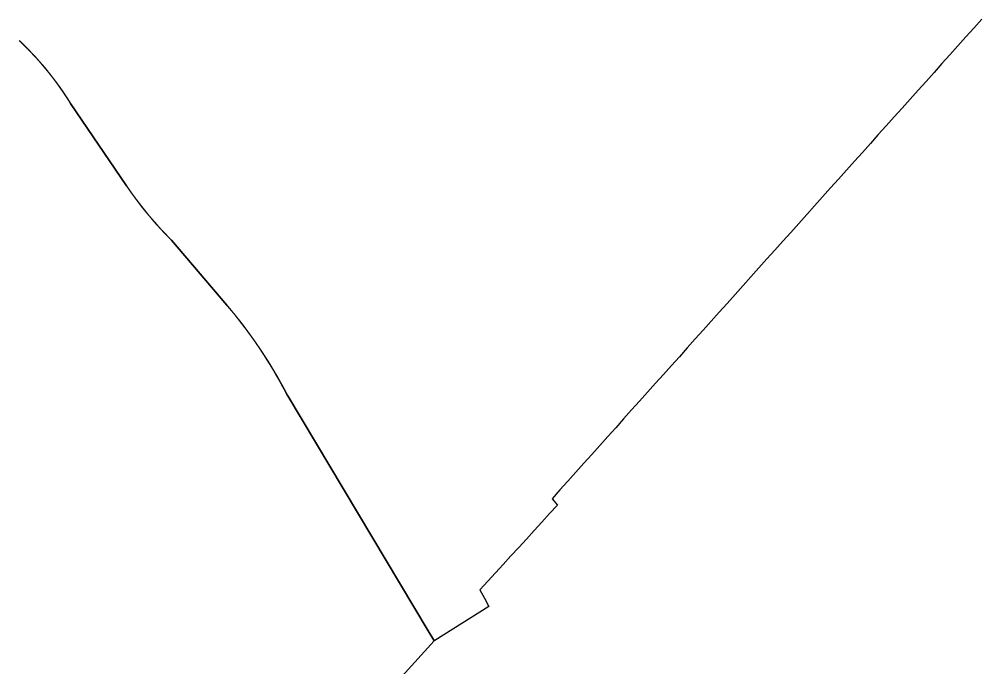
# Model space of a CAD drawing. Header units: inches. Extents: x 130170 to 284068, y 377793 to 804530.
# Drawn here: x 196004 to 196805, y 612299 to 612840 of the extents above; entities that cross this region are included whole.
import ezdxf

# ---------------------------------------------------------------- set-up
doc = ezdxf.new("R2010")
doc.units = ezdxf.units.IN
doc.header["$MEASUREMENT"] = 0
doc.layers.add('muni_il', color=7, linetype='Continuous')

msp = doc.modelspace()

# ---------------------------------------------------------------- linework, layer by layer
at = {"layer": 'muni_il'}
for points in [[(196807.47, 612840.4), (196800.82, 612832.99), (196794.18, 612825.58), (196787.54, 612818.17), (196780.9, 612810.75), (196774.25, 612803.34), (196767.61, 612795.93), (196760.97, 612788.52), (196754.33, 612781.1), (196747.68, 612773.69), (196741.04, 612766.28), (196734.4, 612758.87), (196727.76, 612751.45), (196721.11, 612744.04), (196714.47, 612736.63), (196707.83, 612729.22), (196701.19, 612721.8), (196694.54, 612714.39), (196687.9, 612706.98), (196681.26, 612699.57), (196674.62, 612692.15), (196667.97, 612684.74), (196661.33, 612677.33), (196654.69, 612669.92), (196648.05, 612662.5), (196641.4, 612655.09), (196634.76, 612647.68), (196628.12, 612640.27), (196621.48, 612632.85), (196614.83, 612625.44), (196608.19, 612618.03), (196601.55, 612610.62), (196594.91, 612603.2), (196588.26, 612595.79), (196581.62, 612588.38), (196574.98, 612580.97), (196568.34, 612573.55), (196561.69, 612566.14), (196555.05, 612558.73), (196548.41, 612551.32), (196541.77, 612543.9), (196535.12, 612536.49), (196528.48, 612529.08), (196521.84, 612521.67), (196515.2, 612514.25), (196508.55, 612506.84), (196501.91, 612499.43), (196495.27, 612492.02), (196488.63, 612484.6), (196481.98, 612477.19), (196475.34, 612469.78), (196468.7, 612462.37), (196462.06, 612454.95), (196455.41, 612447.54), (196448.77, 612440.13), (196453.27, 612434.76), (196446.8, 612427.71), (196440.34, 612420.65), (196433.88, 612413.59), (196427.41, 612406.53), (196420.95, 612399.47), (196414.49, 612392.42), (196408.03, 612385.36), (196401.56, 612378.3), (196395.1, 612371.24), (196388.64, 612364.18), (196392.33, 612357.19), (196396.02, 612350.19), (196388.52, 612345.47), (196381.02, 612340.76), (196373.53, 612336.04), (196366.03, 612331.33), (196358.53, 612326.61), (196351.04, 612321.9), (196350.94, 612321.84), (196350.88, 612321.93), (196350.79, 612322.05), (196350.47, 612322.5), (196350.1, 612322.1), (196345.45, 612329.89), (196228.16, 612525.99), (196228.06, 612526.17), (196227.97, 612526.35), (196227.88, 612526.52), (196227.79, 612526.7), (196227.7, 612526.88), (196227.61, 612527.06), (196227.51, 612527.23), (196227.42, 612527.41), (196227.33, 612527.59), (196227.24, 612527.77), (196227.14, 612527.94), (196227.05, 612528.12), (196226.96, 612528.3), (196226.87, 612528.48), (196226.77, 612528.65), (196226.68, 612528.83), (196226.59, 612529.01), (196226.49, 612529.18), (196226.4, 612529.36), (196226.31, 612529.54), (196226.21, 612529.72), (196226.12, 612529.89), (196226.03, 612530.07), (196225.93, 612530.25), (196225.84, 612530.42), (196225.75, 612530.6), (196225.65, 612530.78), (196225.56, 612530.95), (196225.46, 612531.13), (196225.37, 612531.3), (196225.28, 612531.48), (196225.18, 612531.66), (196225.09, 612531.83), (196224.99, 612532.01), (196224.9, 612532.19), (196224.8, 612532.36), (196224.71, 612532.54), (196224.61, 612532.71), (196224.52, 612532.89), (196224.42, 612533.07), (196224.33, 612533.24), (196224.23, 612533.42), (196224.14, 612533.59), (196224.04, 612533.77), (196223.95, 612533.95), (196223.85, 612534.12), (196223.76, 612534.3), (196223.66, 612534.47), (196223.56, 612534.65), (196223.47, 612534.82), (196223.37, 612535), (196223.28, 612535.17), (196223.18, 612535.35), (196223.08, 612535.53), (196222.99, 612535.7), (196222.89, 612535.88), (196222.79, 612536.05), (196222.7, 612536.23), (196222.6, 612536.4), (196222.5, 612536.58), (196222.41, 612536.75), (196222.31, 612536.93), (196222.21, 612537.1), (196222.12, 612537.28), (196222.02, 612537.45), (196221.92, 612537.62), (196221.82, 612537.8), (196221.73, 612537.97), (196221.63, 612538.15), (196221.53, 612538.32), (196221.43, 612538.5), (196221.33, 612538.67), (196221.24, 612538.85), (196221.14, 612539.02), (196221.04, 612539.19), (196220.94, 612539.37), (196220.84, 612539.54), (196220.75, 612539.72), (196220.65, 612539.89), (196220.55, 612540.07), (196220.45, 612540.24), (196220.35, 612540.41), (196220.25, 612540.59), (196220.15, 612540.76), (196220.05, 612540.93), (196219.96, 612541.11), (196219.86, 612541.28), (196219.76, 612541.46), (196219.66, 612541.63), (196219.56, 612541.8), (196219.46, 612541.98), (196219.36, 612542.15), (196219.26, 612542.32), (196219.16, 612542.5), (196219.06, 612542.67), (196218.96, 612542.84), (196218.86, 612543.02), (196218.76, 612543.19), (196218.66, 612543.36), (196218.56, 612543.54), (196218.46, 612543.71), (196218.36, 612543.88), (196218.26, 612544.05), (196218.16, 612544.23), (196218.06, 612544.4), (196217.95, 612544.57), (196217.85, 612544.74), (196217.75, 612544.92), (196217.65, 612545.09), (196217.55, 612545.26), (196217.45, 612545.43), (196217.35, 612545.61), (196217.25, 612545.78), (196217.14, 612545.95), (196217.04, 612546.12), (196216.94, 612546.3), (196216.84, 612546.47), (196216.74, 612546.64), (196216.64, 612546.81), (196216.53, 612546.98), (196216.43, 612547.16), (196216.33, 612547.33), (196216.23, 612547.5), (196216.12, 612547.67), (196216.02, 612547.84), (196215.92, 612548.02), (196215.82, 612548.19), (196215.71, 612548.36), (196215.61, 612548.53), (196215.51, 612548.7), (196215.4, 612548.87), (196215.3, 612549.04), (196215.2, 612549.22), (196215.09, 612549.39), (196214.99, 612549.56), (196214.89, 612549.73), (196214.78, 612549.9), (196214.68, 612550.07), (196214.58, 612550.24), (196214.47, 612550.41), (196214.37, 612550.58), (196214.27, 612550.76), (196214.16, 612550.93), (196214.06, 612551.1), (196213.95, 612551.27), (196213.85, 612551.44), (196213.74, 612551.61), (196213.64, 612551.78), (196213.54, 612551.95), (196213.43, 612552.12), (196213.33, 612552.29), (196213.22, 612552.46), (196213.12, 612552.63), (196213.01, 612552.8), (196212.91, 612552.97), (196212.8, 612553.14), (196212.7, 612553.31), (196212.59, 612553.48), (196212.48, 612553.65), (196212.38, 612553.82), (196212.27, 612553.99), (196212.17, 612554.16), (196212.06, 612554.33), (196211.96, 612554.5), (196211.85, 612554.67), (196211.74, 612554.84), (196211.64, 612555.01), (196211.53, 612555.18), (196211.43, 612555.35), (196211.32, 612555.52), (196211.21, 612555.69), (196211.11, 612555.86), (196211, 612556.03), (196210.89, 612556.19), (196210.79, 612556.36), (196210.68, 612556.53), (196210.57, 612556.7), (196210.46, 612556.87), (196210.36, 612557.04), (196210.25, 612557.21), (196210.14, 612557.38), (196210.04, 612557.55), (196209.93, 612557.71), (196209.82, 612557.88), (196209.71, 612558.05), (196209.6, 612558.22), (196209.5, 612558.39), (196209.39, 612558.56), (196209.28, 612558.72), (196209.17, 612558.89), (196209.06, 612559.06), (196208.96, 612559.23), (196208.85, 612559.4), (196208.74, 612559.57), (196208.63, 612559.73), (196208.52, 612559.9), (196208.41, 612560.07), (196208.31, 612560.24), (196208.2, 612560.4), (196208.09, 612560.57), (196207.98, 612560.74), (196207.87, 612560.91), (196207.76, 612561.08), (196207.65, 612561.24), (196207.54, 612561.41), (196207.43, 612561.58), (196207.32, 612561.75), (196207.21, 612561.91), (196207.1, 612562.08), (196206.99, 612562.25), (196206.88, 612562.41), (196206.77, 612562.58), (196206.66, 612562.75), (196206.55, 612562.91), (196206.44, 612563.08), (196206.33, 612563.25), (196206.22, 612563.42), (196206.11, 612563.58), (196206, 612563.75), (196205.89, 612563.92), (196205.78, 612564.08), (196205.67, 612564.25), (196205.56, 612564.41), (196205.45, 612564.58), (196205.34, 612564.75), (196205.23, 612564.91), (196205.11, 612565.08), (196205, 612565.25), (196204.89, 612565.41), (196204.78, 612565.58), (196204.67, 612565.74), (196204.56, 612565.91), (196204.44, 612566.08), (196204.33, 612566.24), (196204.22, 612566.41), (196204.11, 612566.57), (196204, 612566.74), (196203.88, 612566.9), (196203.77, 612567.07), (196203.66, 612567.24), (196203.55, 612567.4), (196203.44, 612567.57), (196203.32, 612567.73), (196203.21, 612567.9), (196203.1, 612568.06), (196202.98, 612568.23), (196202.87, 612568.39), (196202.76, 612568.56), (196202.65, 612568.72), (196202.53, 612568.89), (196202.42, 612569.05), (196202.31, 612569.22), (196202.19, 612569.38), (196202.08, 612569.55), (196201.97, 612569.71), (196201.85, 612569.88), (196201.74, 612570.04), (196201.62, 612570.21), (196201.51, 612570.37), (196201.4, 612570.53), (196201.28, 612570.7), (196201.17, 612570.86), (196201.05, 612571.03), (196200.94, 612571.19), (196200.83, 612571.35), (196200.71, 612571.52), (196200.6, 612571.68), (196200.48, 612571.85), (196200.37, 612572.01), (196200.25, 612572.17), (196200.14, 612572.34), (196200.02, 612572.5), (196199.91, 612572.67), (196199.79, 612572.83), (196199.68, 612572.99), (196199.56, 612573.16), (196199.45, 612573.32), (196199.33, 612573.48), (196199.22, 612573.65), (196199.1, 612573.81), (196198.98, 612573.97), (196198.87, 612574.13), (196198.75, 612574.3), (196198.64, 612574.46), (196198.52, 612574.62), (196198.4, 612574.79), (196198.29, 612574.95), (196198.17, 612575.11), (196198.06, 612575.27), (196197.94, 612575.44), (196197.82, 612575.6), (196197.71, 612575.76), (196197.59, 612575.92), (196197.47, 612576.09), (196197.36, 612576.25), (196197.24, 612576.41), (196197.12, 612576.57), (196197, 612576.74), (196196.89, 612576.9), (196196.77, 612577.06), (196196.65, 612577.22), (196196.54, 612577.38), (196196.42, 612577.55), (196196.3, 612577.71), (196196.18, 612577.87), (196196.06, 612578.03), (196195.95, 612578.19), (196195.83, 612578.35), (196195.71, 612578.52), (196195.59, 612578.68), (196195.47, 612578.84), (196195.36, 612579), (196195.24, 612579.16), (196195.12, 612579.32), (196195, 612579.48), (196194.88, 612579.64), (196194.76, 612579.81), (196194.65, 612579.97), (196194.53, 612580.13), (196194.41, 612580.29), (196194.29, 612580.45), (196194.17, 612580.61), (196194.05, 612580.77), (196193.93, 612580.93), (196193.81, 612581.09), (196193.69, 612581.25), (196193.57, 612581.41), (196193.45, 612581.57), (196193.33, 612581.73), (196193.21, 612581.89), (196193.09, 612582.05), (196192.97, 612582.21), (196192.85, 612582.37), (196192.73, 612582.53), (196192.61, 612582.69), (196192.49, 612582.85), (196192.37, 612583.01), (196192.25, 612583.17), (196192.13, 612583.33), (196192.01, 612583.49), (196191.89, 612583.65), (196191.77, 612583.81), (196191.65, 612583.97), (196191.53, 612584.13), (196191.41, 612584.29), (196191.29, 612584.45), (196191.17, 612584.61), (196191.05, 612584.77), (196190.92, 612584.93), (196190.8, 612585.08), (196190.68, 612585.24), (196190.56, 612585.4), (196190.44, 612585.56), (196190.32, 612585.72), (196190.2, 612585.88), (196190.07, 612586.04), (196189.95, 612586.2), (196189.83, 612586.35), (196189.71, 612586.51), (196189.59, 612586.67), (196189.46, 612586.83), (196189.34, 612586.99), (196189.22, 612587.15), (196189.1, 612587.3), (196188.97, 612587.46), (196188.85, 612587.62), (196188.73, 612587.78), (196188.61, 612587.94), (196188.48, 612588.09), (196188.36, 612588.25), (196188.24, 612588.41), (196188.11, 612588.57), (196187.99, 612588.72), (196187.87, 612588.88), (196187.74, 612589.04), (196187.62, 612589.2), (196187.5, 612589.35), (196187.37, 612589.51), (196187.25, 612589.67), (196187.13, 612589.83), (196187, 612589.98), (196186.88, 612590.14), (196186.75, 612590.3), (196186.63, 612590.45), (196186.51, 612590.61), (196186.38, 612590.77), (196186.26, 612590.92), (196186.13, 612591.08), (196186.01, 612591.24), (196185.88, 612591.39), (196185.76, 612591.55), (196185.64, 612591.71), (196185.51, 612591.86), (196185.39, 612592.02), (196185.26, 612592.18), (196185.14, 612592.33), (196185.01, 612592.49), (196184.89, 612592.64), (196184.76, 612592.8), (196184.64, 612592.96), (196184.51, 612593.11), (196184.38, 612593.27), (196184.26, 612593.42), (196184.13, 612593.58), (196184.01, 612593.73), (196183.88, 612593.89), (196183.76, 612594.04), (196183.63, 612594.2), (196183.5, 612594.36), (196183.38, 612594.51), (196183.25, 612594.67), (196183.13, 612594.82), (196183, 612594.98), (196182.87, 612595.13), (196182.75, 612595.29), (196182.62, 612595.44), (196182.49, 612595.6), (196182.37, 612595.75), (196182.24, 612595.91), (196182.11, 612596.06), (196181.99, 612596.21), (196181.86, 612596.37), (196181.73, 612596.52), (196181.6, 612596.68), (196181.48, 612596.83), (196181.35, 612596.99), (196181.22, 612597.14), (196181.1, 612597.29), (196180.97, 612597.45), (196180.84, 612597.6), (196180.71, 612597.76), (196180.58, 612597.91), (196180.46, 612598.06), (196180.33, 612598.22), (196180.2, 612598.37), (196180.07, 612598.53), (196179.94, 612598.68), (196179.82, 612598.83), (196179.69, 612598.99), (196179.56, 612599.14), (196179.43, 612599.29), (196179.3, 612599.45), (196179.17, 612599.6), (196179.04, 612599.75), (196178.92, 612599.9), (196178.79, 612600.06), (196178.66, 612600.21), (196178.53, 612600.36), (196178.4, 612600.52), (196178.27, 612600.67), (196178.14, 612600.82), (196178.01, 612600.97), (196177.88, 612601.13), (196177.75, 612601.28), (196177.62, 612601.43), (196177.41, 612601.68), (196131.17, 612655.92), (196130.96, 612656.14), (196130.82, 612656.28), (196130.67, 612656.43), (196130.53, 612656.57), (196130.39, 612656.71), (196130.25, 612656.85), (196130.11, 612656.99), (196129.97, 612657.14), (196129.83, 612657.28), (196129.69, 612657.42), (196129.55, 612657.56), (196129.41, 612657.71), (196129.27, 612657.85), (196129.13, 612657.99), (196128.99, 612658.14), (196128.85, 612658.28), (196128.71, 612658.42), (196128.57, 612658.57), (196128.43, 612658.71), (196128.29, 612658.85), (196128.15, 612659), (196128.01, 612659.14), (196127.88, 612659.28), (196127.74, 612659.43), (196127.6, 612659.57), (196127.46, 612659.71), (196127.32, 612659.86), (196127.18, 612660), (196127.04, 612660.15), (196126.9, 612660.29), (196126.77, 612660.44), (196126.63, 612660.58), (196126.49, 612660.73), (196126.35, 612660.87), (196126.21, 612661.01), (196126.08, 612661.16), (196125.94, 612661.3), (196125.8, 612661.45), (196125.66, 612661.59), (196125.52, 612661.74), (196125.39, 612661.88), (196125.25, 612662.03), (196125.11, 612662.18), (196124.98, 612662.32), (196124.84, 612662.47), (196124.7, 612662.61), (196124.56, 612662.76), (196124.43, 612662.9), (196124.29, 612663.05), (196124.15, 612663.2), (196124.02, 612663.34), (196123.88, 612663.49), (196123.74, 612663.63), (196123.61, 612663.78), (196123.47, 612663.93), (196123.34, 612664.07), (196123.2, 612664.22), (196123.06, 612664.37), (196122.93, 612664.51), (196122.79, 612664.66), (196122.66, 612664.81), (196122.52, 612664.96), (196122.39, 612665.1), (196122.25, 612665.25), (196122.12, 612665.4), (196121.98, 612665.54), (196121.85, 612665.69), (196121.71, 612665.84), (196121.58, 612665.99), (196121.44, 612666.14), (196121.31, 612666.28), (196121.17, 612666.43), (196121.04, 612666.58), (196120.9, 612666.73), (196120.77, 612666.88), (196120.63, 612667.02), (196120.5, 612667.17), (196120.37, 612667.32), (196120.23, 612667.47), (196120.1, 612667.62), (196119.96, 612667.77), (196119.83, 612667.92), (196119.7, 612668.06), (196119.56, 612668.21), (196119.43, 612668.36), (196119.3, 612668.51), (196119.16, 612668.66), (196119.03, 612668.81), (196118.9, 612668.96), (196118.77, 612669.11), (196118.63, 612669.26), (196118.5, 612669.41), (196118.37, 612669.56), (196118.23, 612669.71), (196118.1, 612669.86), (196117.97, 612670.01), (196117.84, 612670.16), (196117.71, 612670.31), (196117.57, 612670.46), (196117.44, 612670.61), (196117.31, 612670.76), (196117.18, 612670.91), (196117.05, 612671.06), (196116.92, 612671.21), (196116.78, 612671.36), (196116.65, 612671.51), (196116.52, 612671.66), (196116.39, 612671.81), (196116.26, 612671.96), (196116.13, 612672.12), (196116, 612672.27), (196115.87, 612672.42), (196115.74, 612672.57), (196115.6, 612672.72), (196115.47, 612672.87), (196115.34, 612673.02), (196115.21, 612673.18), (196115.08, 612673.33), (196114.95, 612673.48), (196114.82, 612673.63), (196114.69, 612673.78), (196114.56, 612673.94), (196114.43, 612674.09), (196114.3, 612674.24), (196114.17, 612674.39), (196114.05, 612674.55), (196113.92, 612674.7), (196113.79, 612674.85), (196113.66, 612675), (196113.53, 612675.16), (196113.4, 612675.31), (196113.27, 612675.46), (196113.14, 612675.62), (196113.01, 612675.77), (196112.88, 612675.92), (196112.76, 612676.07), (196112.63, 612676.23), (196112.5, 612676.38), (196112.37, 612676.54), (196112.24, 612676.69), (196112.12, 612676.84), (196111.99, 612677), (196111.86, 612677.15), (196111.73, 612677.3), (196111.6, 612677.46), (196111.48, 612677.61), (196111.35, 612677.77), (196111.22, 612677.92), (196111.09, 612678.07), (196110.97, 612678.23), (196110.84, 612678.38), (196110.71, 612678.54), (196110.59, 612678.69), (196110.46, 612678.85), (196110.33, 612679), (196110.21, 612679.16), (196110.08, 612679.31), (196109.95, 612679.47), (196109.83, 612679.62), (196109.7, 612679.78), (196109.58, 612679.93), (196109.45, 612680.09), (196109.32, 612680.24), (196109.2, 612680.4), (196109.07, 612680.56), (196108.95, 612680.71), (196108.82, 612680.87), (196108.7, 612681.02), (196108.57, 612681.18), (196108.45, 612681.33), (196108.32, 612681.49), (196108.2, 612681.65), (196108.07, 612681.8), (196107.95, 612681.96), (196107.82, 612682.12), (196107.7, 612682.27), (196107.57, 612682.43), (196107.45, 612682.59), (196107.32, 612682.74), (196107.2, 612682.9), (196107.08, 612683.06), (196106.95, 612683.21), (196106.83, 612683.37), (196106.71, 612683.53), (196106.58, 612683.68), (196106.46, 612683.84), (196106.33, 612684), (196106.21, 612684.16), (196106.09, 612684.31), (196105.96, 612684.47), (196105.84, 612684.63), (196105.72, 612684.79), (196105.6, 612684.94), (196105.47, 612685.1), (196105.35, 612685.26), (196105.23, 612685.42), (196105.11, 612685.58), (196104.98, 612685.74), (196104.86, 612685.89), (196104.74, 612686.05), (196104.62, 612686.21), (196104.49, 612686.37), (196104.37, 612686.53), (196104.25, 612686.69), (196104.13, 612686.84), (196104.01, 612687), (196103.89, 612687.16), (196103.77, 612687.32), (196103.64, 612687.48), (196103.52, 612687.64), (196103.4, 612687.8), (196103.28, 612687.96), (196103.16, 612688.12), (196103.04, 612688.28), (196102.92, 612688.44), (196102.8, 612688.6), (196102.68, 612688.76), (196102.56, 612688.92), (196102.44, 612689.08), (196102.32, 612689.24), (196102.2, 612689.4), (196102.08, 612689.56), (196101.96, 612689.72), (196101.84, 612689.88), (196101.72, 612690.04), (196101.6, 612690.2), (196101.48, 612690.36), (196101.36, 612690.52), (196101.24, 612690.68), (196101.12, 612690.84), (196101, 612691), (196100.88, 612691.16), (196100.76, 612691.32), (196100.65, 612691.48), (196100.53, 612691.64), (196100.41, 612691.8), (196100.29, 612691.97), (196100.17, 612692.13), (196100.05, 612692.29), (196099.94, 612692.45), (196099.82, 612692.61), (196099.7, 612692.77), (196099.58, 612692.93), (196099.46, 612693.1), (196099.35, 612693.26), (196099.23, 612693.42), (196099.11, 612693.58), (196098.99, 612693.74), (196098.88, 612693.91), (196098.76, 612694.07), (196098.64, 612694.23), (196098.53, 612694.39), (196098.41, 612694.55), (196098.29, 612694.72), (196098.18, 612694.88), (196098.06, 612695.04), (196097.94, 612695.2), (196097.83, 612695.37), (196097.71, 612695.53), (196097.6, 612695.69), (196097.48, 612695.86), (196097.36, 612696.02), (196097.25, 612696.18), (196097.13, 612696.35), (196097.02, 612696.51), (196096.9, 612696.67), (196096.79, 612696.84), (196096.67, 612697), (196096.56, 612697.16), (196096.44, 612697.33), (196096.33, 612697.49), (196096.21, 612697.65), (196096.1, 612697.82), (196095.98, 612697.98), (196095.87, 612698.15), (196095.75, 612698.31), (196095.64, 612698.47), (196095.52, 612698.64), (196095.41, 612698.8), (196095.3, 612698.97), (196095.18, 612699.13), (196095.07, 612699.3), (196094.96, 612699.46), (196094.84, 612699.62), (196094.73, 612699.79), (196094.61, 612699.95), (196094.5, 612700.12), (196094.39, 612700.28), (196094.28, 612700.45), (196094.16, 612700.61), (196094.05, 612700.78), (196093.94, 612700.94), (196093.82, 612701.11), (196093.71, 612701.28), (196046.88, 612770.16), (196046.77, 612770.33), (196046.67, 612770.5), (196046.56, 612770.67), (196046.46, 612770.84), (196046.35, 612771.01), (196046.24, 612771.18), (196046.14, 612771.35), (196046.03, 612771.52), (196045.92, 612771.69), (196045.82, 612771.86), (196045.71, 612772.03), (196045.6, 612772.2), (196045.5, 612772.36), (196045.39, 612772.53), (196045.28, 612772.7), (196045.17, 612772.87), (196045.07, 612773.04), (196044.96, 612773.21), (196044.85, 612773.38), (196044.74, 612773.54), (196044.64, 612773.71), (196044.53, 612773.88), (196044.42, 612774.05), (196044.31, 612774.22), (196044.2, 612774.39), (196044.09, 612774.55), (196043.98, 612774.72), (196043.88, 612774.89), (196043.77, 612775.06), (196043.66, 612775.22), (196043.55, 612775.39), (196043.44, 612775.56), (196043.33, 612775.73), (196043.22, 612775.89), (196043.11, 612776.06), (196043, 612776.23), (196042.89, 612776.39), (196042.78, 612776.56), (196042.67, 612776.73), (196042.56, 612776.89), (196042.45, 612777.06), (196042.34, 612777.23), (196042.23, 612777.39), (196042.11, 612777.56), (196042, 612777.73), (196041.89, 612777.89), (196041.78, 612778.06), (196041.67, 612778.23), (196041.56, 612778.39), (196041.45, 612778.56), (196041.33, 612778.72), (196041.22, 612778.89), (196041.11, 612779.05), (196041, 612779.22), (196040.88, 612779.38), (196040.77, 612779.55), (196040.66, 612779.72), (196040.55, 612779.88), (196040.43, 612780.05), (196040.32, 612780.21), (196040.21, 612780.38), (196040.09, 612780.54), (196039.98, 612780.71), (196039.87, 612780.87), (196039.75, 612781.03), (196039.64, 612781.2), (196039.53, 612781.36), (196039.41, 612781.53), (196039.3, 612781.69), (196039.18, 612781.86), (196039.07, 612782.02), (196038.96, 612782.18), (196038.84, 612782.35), (196038.73, 612782.51), (196038.61, 612782.68), (196038.5, 612782.84), (196038.38, 612783), (196038.27, 612783.17), (196038.15, 612783.33), (196038.03, 612783.49), (196037.92, 612783.66), (196037.8, 612783.82), (196037.69, 612783.98), (196037.57, 612784.14), (196037.45, 612784.31), (196037.34, 612784.47), (196037.22, 612784.63), (196037.11, 612784.8), (196036.99, 612784.96), (196036.87, 612785.12), (196036.76, 612785.28), (196036.64, 612785.45), (196036.52, 612785.61), (196036.4, 612785.77), (196036.29, 612785.93), (196036.17, 612786.09), (196036.05, 612786.25), (196035.93, 612786.42), (196035.82, 612786.58), (196035.7, 612786.74), (196035.58, 612786.9), (196035.46, 612787.06), (196035.34, 612787.22), (196035.22, 612787.38), (196035.11, 612787.55), (196034.99, 612787.71), (196034.87, 612787.87), (196034.75, 612788.03), (196034.63, 612788.19), (196034.51, 612788.35), (196034.39, 612788.51), (196034.27, 612788.67), (196034.15, 612788.83), (196034.03, 612788.99), (196033.91, 612789.15), (196033.79, 612789.31), (196033.67, 612789.47), (196033.55, 612789.63), (196033.43, 612789.79), (196033.31, 612789.95), (196033.19, 612790.11), (196033.07, 612790.27), (196032.95, 612790.43), (196032.83, 612790.59), (196032.71, 612790.75), (196032.59, 612790.91), (196032.47, 612791.07), (196032.35, 612791.22), (196032.22, 612791.38), (196032.1, 612791.54), (196031.98, 612791.7), (196031.86, 612791.86), (196031.74, 612792.02), (196031.61, 612792.18), (196031.49, 612792.33), (196031.37, 612792.49), (196031.25, 612792.65), (196031.12, 612792.81), (196031, 612792.97), (196030.88, 612793.12), (196030.76, 612793.28), (196030.63, 612793.44), (196030.51, 612793.6), (196030.39, 612793.76), (196030.26, 612793.91), (196030.14, 612794.07), (196030.02, 612794.23), (196029.89, 612794.38), (196029.77, 612794.54), (196029.64, 612794.7), (196029.52, 612794.85), (196029.4, 612795.01), (196029.27, 612795.17), (196029.15, 612795.32), (196029.02, 612795.48), (196028.9, 612795.64), (196028.77, 612795.79), (196028.65, 612795.95), (196028.52, 612796.11), (196028.4, 612796.26), (196028.27, 612796.42), (196028.15, 612796.57), (196028.02, 612796.73), (196027.9, 612796.88), (196027.77, 612797.04), (196027.64, 612797.2), (196027.52, 612797.35), (196027.39, 612797.51), (196027.26, 612797.66), (196027.14, 612797.82), (196027.01, 612797.97), (196026.89, 612798.13), (196026.76, 612798.28), (196026.63, 612798.44), (196026.5, 612798.59), (196026.38, 612798.74), (196026.25, 612798.9), (196026.12, 612799.05), (196026, 612799.21), (196025.87, 612799.36), (196025.74, 612799.51), (196025.61, 612799.67), (196025.48, 612799.82), (196025.36, 612799.98), (196025.23, 612800.13), (196025.1, 612800.28), (196024.97, 612800.44), (196024.84, 612800.59), (196024.71, 612800.74), (196024.59, 612800.9), (196024.46, 612801.05), (196024.33, 612801.2), (196024.2, 612801.35), (196024.07, 612801.51), (196023.94, 612801.66), (196023.81, 612801.81), (196023.68, 612801.96), (196023.55, 612802.12), (196023.42, 612802.27), (196023.29, 612802.42), (196023.16, 612802.57), (196023.03, 612802.72), (196022.9, 612802.88), (196022.77, 612803.03), (196022.64, 612803.18), (196022.51, 612803.33), (196022.38, 612803.48), (196022.25, 612803.63), (196022.12, 612803.79), (196021.99, 612803.94), (196021.86, 612804.09), (196021.72, 612804.24), (196021.59, 612804.39), (196021.46, 612804.54), (196021.33, 612804.69), (196021.2, 612804.84), (196021.07, 612804.99), (196020.93, 612805.14), (196020.8, 612805.29), (196020.67, 612805.44), (196020.54, 612805.59), (196020.41, 612805.74), (196020.27, 612805.89), (196020.14, 612806.04), (196020.01, 612806.19), (196019.87, 612806.34), (196019.74, 612806.49), (196019.61, 612806.64), (196019.48, 612806.79), (196019.34, 612806.94), (196019.21, 612807.09), (196019.07, 612807.23), (196018.94, 612807.38), (196018.81, 612807.53), (196018.67, 612807.68), (196018.54, 612807.83), (196018.41, 612807.98), (196018.27, 612808.13), (196018.14, 612808.27), (196018, 612808.42), (196017.87, 612808.57), (196017.73, 612808.72), (196017.6, 612808.87), (196017.46, 612809.01), (196017.33, 612809.16), (196017.19, 612809.31), (196017.06, 612809.46), (196016.92, 612809.6), (196016.79, 612809.75), (196016.65, 612809.9), (196016.52, 612810.04), (196016.38, 612810.19), (196016.24, 612810.34), (196016.11, 612810.48), (196015.97, 612810.63), (196015.84, 612810.78), (196015.7, 612810.92), (196015.56, 612811.07), (196015.43, 612811.22), (196015.29, 612811.36), (196015.15, 612811.51), (196015.02, 612811.65), (196014.88, 612811.8), (196014.74, 612811.94), (196014.6, 612812.09), (196014.47, 612812.24), (196014.33, 612812.38), (196014.19, 612812.53), (196014.05, 612812.67), (196013.92, 612812.82), (196013.78, 612812.96), (196013.64, 612813.11), (196013.5, 612813.25), (196013.36, 612813.39), (196013.23, 612813.54), (196013.09, 612813.68), (196012.95, 612813.83), (196012.81, 612813.97), (196012.67, 612814.12), (196012.53, 612814.26), (196012.39, 612814.4), (196012.25, 612814.55), (196012.12, 612814.69), (196011.98, 612814.83), (196011.84, 612814.98), (196011.7, 612815.12), (196011.56, 612815.26), (196011.42, 612815.41), (196011.28, 612815.55), (196011.14, 612815.69), (196011, 612815.84), (196010.86, 612815.98), (196010.72, 612816.12), (196010.58, 612816.26), (196010.44, 612816.41), (196010.3, 612816.55), (196010.15, 612816.69), (196010.01, 612816.83), (196009.87, 612816.97), (196009.73, 612817.12), (196009.59, 612817.26), (196009.45, 612817.4), (196009.31, 612817.54), (196009.17, 612817.68), (196009.02, 612817.82), (196008.88, 612817.96), (196008.74, 612818.1), (196008.6, 612818.25), (196008.46, 612818.39), (196008.32, 612818.53), (196008.17, 612818.67), (196008.03, 612818.81), (196007.89, 612818.95), (196007.75, 612819.09), (196007.6, 612819.23), (196007.46, 612819.37), (196007.32, 612819.51), (196007.17, 612819.65), (196007.03, 612819.79), (196006.89, 612819.93), (196006.74, 612820.07), (196006.6, 612820.21), (196006.46, 612820.35), (196006.31, 612820.49), (196006.17, 612820.62), (196006.03, 612820.76), (196005.88, 612820.9), (196005.74, 612821.04), (196005.59, 612821.18), (196005.45, 612821.32), (196005.31, 612821.46), (196005.16, 612821.59), (196005.02, 612821.73), (196004.87, 612821.87), (196004.73, 612822.01), (196004.58, 612822.15), (196004.44, 612822.28), (196004.29, 612822.42), (196004.15, 612822.56), (196004, 612822.7)], [(196004, 612822.7), (196004.15, 612822.56), (196004.29, 612822.42), (196004.44, 612822.28), (196004.58, 612822.15), (196004.73, 612822.01), (196004.87, 612821.87), (196005.02, 612821.73), (196005.16, 612821.59), (196005.31, 612821.46), (196005.45, 612821.32), (196005.59, 612821.18), (196005.74, 612821.04), (196005.88, 612820.9), (196006.03, 612820.76), (196006.17, 612820.62), (196006.31, 612820.49), (196006.46, 612820.35), (196006.6, 612820.21), (196006.74, 612820.07), (196006.89, 612819.93), (196007.03, 612819.79), (196007.17, 612819.65), (196007.32, 612819.51), (196007.46, 612819.37), (196007.6, 612819.23), (196007.75, 612819.09), (196007.89, 612818.95), (196008.03, 612818.81), (196008.17, 612818.67), (196008.32, 612818.53), (196008.46, 612818.39), (196008.6, 612818.25), (196008.74, 612818.1), (196008.88, 612817.96), (196009.02, 612817.82), (196009.17, 612817.68), (196009.31, 612817.54), (196009.45, 612817.4), (196009.59, 612817.26), (196009.73, 612817.12), (196009.87, 612816.97), (196010.01, 612816.83), (196010.15, 612816.69), (196010.3, 612816.55), (196010.44, 612816.41), (196010.58, 612816.26), (196010.72, 612816.12), (196010.86, 612815.98), (196011, 612815.84), (196011.14, 612815.69), (196011.28, 612815.55), (196011.42, 612815.41), (196011.56, 612815.26), (196011.7, 612815.12), (196011.84, 612814.98), (196011.98, 612814.83), (196012.12, 612814.69), (196012.25, 612814.55), (196012.39, 612814.4), (196012.53, 612814.26), (196012.67, 612814.12), (196012.81, 612813.97), (196012.95, 612813.83), (196013.09, 612813.68), (196013.23, 612813.54), (196013.36, 612813.39), (196013.5, 612813.25), (196013.64, 612813.11), (196013.78, 612812.96), (196013.92, 612812.82), (196014.05, 612812.67), (196014.19, 612812.53), (196014.33, 612812.38), (196014.47, 612812.24), (196014.6, 612812.09), (196014.74, 612811.94), (196014.88, 612811.8), (196015.02, 612811.65), (196015.15, 612811.51), (196015.29, 612811.36), (196015.43, 612811.22), (196015.56, 612811.07), (196015.7, 612810.92), (196015.84, 612810.78), (196015.97, 612810.63), (196016.11, 612810.48), (196016.24, 612810.34), (196016.38, 612810.19), (196016.52, 612810.04), (196016.65, 612809.9), (196016.79, 612809.75), (196016.92, 612809.6), (196017.06, 612809.46), (196017.19, 612809.31), (196017.33, 612809.16), (196017.46, 612809.01), (196017.6, 612808.87), (196017.73, 612808.72), (196017.87, 612808.57), (196018, 612808.42), (196018.14, 612808.27), (196018.27, 612808.13), (196018.41, 612807.98), (196018.54, 612807.83), (196018.67, 612807.68), (196018.81, 612807.53), (196018.94, 612807.38), (196019.07, 612807.23), (196019.21, 612807.09), (196019.34, 612806.94), (196019.48, 612806.79), (196019.61, 612806.64), (196019.74, 612806.49), (196019.87, 612806.34), (196020.01, 612806.19), (196020.14, 612806.04), (196020.27, 612805.89), (196020.41, 612805.74), (196020.54, 612805.59), (196020.67, 612805.44), (196020.8, 612805.29), (196020.93, 612805.14), (196021.07, 612804.99), (196021.2, 612804.84), (196021.33, 612804.69), (196021.46, 612804.54), (196021.59, 612804.39), (196021.72, 612804.24), (196021.86, 612804.09), (196021.99, 612803.94), (196022.12, 612803.79), (196022.25, 612803.63), (196022.38, 612803.48), (196022.51, 612803.33), (196022.64, 612803.18), (196022.77, 612803.03), (196022.9, 612802.88), (196023.03, 612802.72), (196023.16, 612802.57), (196023.29, 612802.42), (196023.42, 612802.27), (196023.55, 612802.12), (196023.68, 612801.96), (196023.81, 612801.81), (196023.94, 612801.66), (196024.07, 612801.51), (196024.2, 612801.35), (196024.33, 612801.2), (196024.46, 612801.05), (196024.59, 612800.9), (196024.71, 612800.74), (196024.84, 612800.59), (196024.97, 612800.44), (196025.1, 612800.28), (196025.23, 612800.13), (196025.36, 612799.98), (196025.48, 612799.82), (196025.61, 612799.67), (196025.74, 612799.51), (196025.87, 612799.36), (196026, 612799.21), (196026.12, 612799.05), (196026.25, 612798.9), (196026.38, 612798.74), (196026.5, 612798.59), (196026.63, 612798.44), (196026.76, 612798.28), (196026.89, 612798.13), (196027.01, 612797.97), (196027.14, 612797.82), (196027.26, 612797.66), (196027.39, 612797.51), (196027.52, 612797.35), (196027.64, 612797.2), (196027.77, 612797.04), (196027.9, 612796.88), (196028.02, 612796.73), (196028.15, 612796.57), (196028.27, 612796.42), (196028.4, 612796.26), (196028.52, 612796.11), (196028.65, 612795.95), (196028.77, 612795.79), (196028.9, 612795.64), (196029.02, 612795.48), (196029.15, 612795.32), (196029.27, 612795.17), (196029.4, 612795.01), (196029.52, 612794.85), (196029.64, 612794.7), (196029.77, 612794.54), (196029.89, 612794.38), (196030.02, 612794.23), (196030.14, 612794.07), (196030.26, 612793.91), (196030.39, 612793.76), (196030.51, 612793.6), (196030.63, 612793.44), (196030.76, 612793.28), (196030.88, 612793.12), (196031, 612792.97), (196031.12, 612792.81), (196031.25, 612792.65), (196031.37, 612792.49), (196031.49, 612792.33), (196031.61, 612792.18), (196031.74, 612792.02), (196031.86, 612791.86), (196031.98, 612791.7), (196032.1, 612791.54), (196032.22, 612791.38), (196032.35, 612791.22), (196032.47, 612791.07), (196032.59, 612790.91), (196032.71, 612790.75), (196032.83, 612790.59), (196032.95, 612790.43), (196033.07, 612790.27), (196033.19, 612790.11), (196033.31, 612789.95), (196033.43, 612789.79), (196033.55, 612789.63), (196033.67, 612789.47), (196033.79, 612789.31), (196033.91, 612789.15), (196034.03, 612788.99), (196034.15, 612788.83), (196034.27, 612788.67), (196034.39, 612788.51), (196034.51, 612788.35), (196034.63, 612788.19), (196034.75, 612788.03), (196034.87, 612787.87), (196034.99, 612787.71), (196035.11, 612787.55), (196035.22, 612787.38), (196035.34, 612787.22), (196035.46, 612787.06), (196035.58, 612786.9), (196035.7, 612786.74), (196035.82, 612786.58), (196035.93, 612786.42), (196036.05, 612786.25), (196036.17, 612786.09), (196036.29, 612785.93), (196036.4, 612785.77), (196036.52, 612785.61), (196036.64, 612785.45), (196036.76, 612785.28), (196036.87, 612785.12), (196036.99, 612784.96), (196037.11, 612784.8), (196037.22, 612784.63), (196037.34, 612784.47), (196037.45, 612784.31), (196037.57, 612784.14), (196037.69, 612783.98), (196037.8, 612783.82), (196037.92, 612783.66), (196038.03, 612783.49), (196038.15, 612783.33), (196038.27, 612783.17), (196038.38, 612783), (196038.5, 612782.84), (196038.61, 612782.68), (196038.73, 612782.51), (196038.84, 612782.35), (196038.96, 612782.18), (196039.07, 612782.02), (196039.18, 612781.86), (196039.3, 612781.69), (196039.41, 612781.53), (196039.53, 612781.36), (196039.64, 612781.2), (196039.75, 612781.03), (196039.87, 612780.87), (196039.98, 612780.71), (196040.09, 612780.54), (196040.21, 612780.38), (196040.32, 612780.21), (196040.43, 612780.05), (196040.55, 612779.88), (196040.66, 612779.72), (196040.77, 612779.55), (196040.88, 612779.38), (196041, 612779.22), (196041.11, 612779.05), (196041.22, 612778.89), (196041.33, 612778.72), (196041.45, 612778.56), (196041.56, 612778.39), (196041.67, 612778.23), (196041.78, 612778.06), (196041.89, 612777.89), (196042, 612777.73), (196042.11, 612777.56), (196042.23, 612777.39), (196042.34, 612777.23), (196042.45, 612777.06), (196042.56, 612776.89), (196042.67, 612776.73), (196042.78, 612776.56), (196042.89, 612776.39), (196043, 612776.23), (196043.11, 612776.06), (196043.22, 612775.89), (196043.33, 612775.73), (196043.44, 612775.56), (196043.55, 612775.39), (196043.66, 612775.22), (196043.77, 612775.06), (196043.88, 612774.89), (196043.98, 612774.72), (196044.09, 612774.55), (196044.2, 612774.39), (196044.31, 612774.22), (196044.42, 612774.05), (196044.53, 612773.88), (196044.64, 612773.71), (196044.74, 612773.54), (196044.85, 612773.38), (196044.96, 612773.21), (196045.07, 612773.04), (196045.17, 612772.87), (196045.28, 612772.7), (196045.39, 612772.53), (196045.5, 612772.36), (196045.6, 612772.2), (196045.71, 612772.03), (196045.82, 612771.86), (196045.92, 612771.69), (196046.03, 612771.52), (196046.14, 612771.35), (196046.24, 612771.18), (196046.35, 612771.01), (196046.46, 612770.84), (196046.56, 612770.67), (196046.67, 612770.5), (196046.77, 612770.33), (196046.88, 612770.16), (196093.71, 612701.28), (196093.82, 612701.11), (196093.94, 612700.94), (196094.05, 612700.78), (196094.16, 612700.61), (196094.28, 612700.45), (196094.39, 612700.28), (196094.5, 612700.12), (196094.61, 612699.95), (196094.73, 612699.79), (196094.84, 612699.62), (196094.96, 612699.46), (196095.07, 612699.3), (196095.18, 612699.13), (196095.3, 612698.97), (196095.41, 612698.8), (196095.52, 612698.64), (196095.64, 612698.47), (196095.75, 612698.31), (196095.87, 612698.15), (196095.98, 612697.98), (196096.1, 612697.82), (196096.21, 612697.65), (196096.33, 612697.49), (196096.44, 612697.33), (196096.56, 612697.16), (196096.67, 612697), (196096.79, 612696.84), (196096.9, 612696.67), (196097.02, 612696.51), (196097.13, 612696.35), (196097.25, 612696.18), (196097.36, 612696.02), (196097.48, 612695.86), (196097.6, 612695.69), (196097.71, 612695.53), (196097.83, 612695.37), (196097.94, 612695.2), (196098.06, 612695.04), (196098.18, 612694.88), (196098.29, 612694.72), (196098.41, 612694.55), (196098.53, 612694.39), (196098.64, 612694.23), (196098.76, 612694.07), (196098.88, 612693.91), (196098.99, 612693.74), (196099.11, 612693.58), (196099.23, 612693.42), (196099.35, 612693.26), (196099.46, 612693.1), (196099.58, 612692.93), (196099.7, 612692.77), (196099.82, 612692.61), (196099.94, 612692.45), (196100.05, 612692.29), (196100.17, 612692.13), (196100.29, 612691.97), (196100.41, 612691.8), (196100.53, 612691.64), (196100.65, 612691.48), (196100.76, 612691.32), (196100.88, 612691.16), (196101, 612691), (196101.12, 612690.84), (196101.24, 612690.68), (196101.36, 612690.52), (196101.48, 612690.36), (196101.6, 612690.2), (196101.72, 612690.04), (196101.84, 612689.88), (196101.96, 612689.72), (196102.08, 612689.56), (196102.2, 612689.4), (196102.32, 612689.24), (196102.44, 612689.08), (196102.56, 612688.92), (196102.68, 612688.76), (196102.8, 612688.6), (196102.92, 612688.44), (196103.04, 612688.28), (196103.16, 612688.12), (196103.28, 612687.96), (196103.4, 612687.8), (196103.52, 612687.64), (196103.64, 612687.48), (196103.77, 612687.32), (196103.89, 612687.16), (196104.01, 612687), (196104.13, 612686.84), (196104.25, 612686.69), (196104.37, 612686.53), (196104.49, 612686.37), (196104.62, 612686.21), (196104.74, 612686.05), (196104.86, 612685.89), (196104.98, 612685.74), (196105.11, 612685.58), (196105.23, 612685.42), (196105.35, 612685.26), (196105.47, 612685.1), (196105.6, 612684.94), (196105.72, 612684.79), (196105.84, 612684.63), (196105.96, 612684.47), (196106.09, 612684.31), (196106.21, 612684.16), (196106.33, 612684), (196106.46, 612683.84), (196106.58, 612683.68), (196106.71, 612683.53), (196106.83, 612683.37), (196106.95, 612683.21), (196107.08, 612683.06), (196107.2, 612682.9), (196107.32, 612682.74), (196107.45, 612682.59), (196107.57, 612682.43), (196107.7, 612682.27), (196107.82, 612682.12), (196107.95, 612681.96), (196108.07, 612681.8), (196108.2, 612681.65), (196108.32, 612681.49), (196108.45, 612681.33), (196108.57, 612681.18), (196108.7, 612681.02), (196108.82, 612680.87), (196108.95, 612680.71), (196109.07, 612680.56), (196109.2, 612680.4), (196109.32, 612680.24), (196109.45, 612680.09), (196109.58, 612679.93), (196109.7, 612679.78), (196109.83, 612679.62), (196109.95, 612679.47), (196110.08, 612679.31), (196110.21, 612679.16), (196110.33, 612679), (196110.46, 612678.85), (196110.59, 612678.69), (196110.71, 612678.54), (196110.84, 612678.38), (196110.97, 612678.23), (196111.09, 612678.07), (196111.22, 612677.92), (196111.35, 612677.77), (196111.48, 612677.61), (196111.6, 612677.46), (196111.73, 612677.3), (196111.86, 612677.15), (196111.99, 612677), (196112.12, 612676.84), (196112.24, 612676.69), (196112.37, 612676.54), (196112.5, 612676.38), (196112.63, 612676.23), (196112.76, 612676.07), (196112.88, 612675.92), (196113.01, 612675.77), (196113.14, 612675.62), (196113.27, 612675.46), (196113.4, 612675.31), (196113.53, 612675.16), (196113.66, 612675), (196113.79, 612674.85), (196113.92, 612674.7), (196114.05, 612674.55), (196114.17, 612674.39), (196114.3, 612674.24), (196114.43, 612674.09), (196114.56, 612673.94), (196114.69, 612673.78), (196114.82, 612673.63), (196114.95, 612673.48), (196115.08, 612673.33), (196115.21, 612673.18), (196115.34, 612673.02), (196115.47, 612672.87), (196115.6, 612672.72), (196115.74, 612672.57), (196115.87, 612672.42), (196116, 612672.27), (196116.13, 612672.12), (196116.26, 612671.96), (196116.39, 612671.81), (196116.52, 612671.66), (196116.65, 612671.51), (196116.78, 612671.36), (196116.92, 612671.21), (196117.05, 612671.06), (196117.18, 612670.91), (196117.31, 612670.76), (196117.44, 612670.61), (196117.57, 612670.46), (196117.71, 612670.31), (196117.84, 612670.16), (196117.97, 612670.01), (196118.1, 612669.86), (196118.23, 612669.71), (196118.37, 612669.56), (196118.5, 612669.41), (196118.63, 612669.26), (196118.77, 612669.11), (196118.9, 612668.96), (196119.03, 612668.81), (196119.16, 612668.66), (196119.3, 612668.51), (196119.43, 612668.36), (196119.56, 612668.21), (196119.7, 612668.06), (196119.83, 612667.92), (196119.96, 612667.77), (196120.1, 612667.62), (196120.23, 612667.47), (196120.37, 612667.32), (196120.5, 612667.17), (196120.63, 612667.02), (196120.77, 612666.88), (196120.9, 612666.73), (196121.04, 612666.58), (196121.17, 612666.43), (196121.31, 612666.28), (196121.44, 612666.14), (196121.58, 612665.99), (196121.71, 612665.84), (196121.85, 612665.69), (196121.98, 612665.54), (196122.12, 612665.4), (196122.25, 612665.25), (196122.39, 612665.1), (196122.52, 612664.96), (196122.66, 612664.81), (196122.79, 612664.66), (196122.93, 612664.51), (196123.06, 612664.37), (196123.2, 612664.22), (196123.34, 612664.07), (196123.47, 612663.93), (196123.61, 612663.78), (196123.74, 612663.63), (196123.88, 612663.49), (196124.02, 612663.34), (196124.15, 612663.2), (196124.29, 612663.05), (196124.43, 612662.9), (196124.56, 612662.76), (196124.7, 612662.61), (196124.84, 612662.47), (196124.98, 612662.32), (196125.11, 612662.18), (196125.25, 612662.03), (196125.39, 612661.88), (196125.52, 612661.74), (196125.66, 612661.59), (196125.8, 612661.45), (196125.94, 612661.3), (196126.08, 612661.16), (196126.21, 612661.01), (196126.35, 612660.87), (196126.49, 612660.73), (196126.63, 612660.58), (196126.77, 612660.44), (196126.9, 612660.29), (196127.04, 612660.15), (196127.18, 612660), (196127.32, 612659.86), (196127.46, 612659.71), (196127.6, 612659.57), (196127.74, 612659.43), (196127.88, 612659.28), (196128.01, 612659.14), (196128.15, 612659), (196128.29, 612658.85), (196128.43, 612658.71), (196128.57, 612658.57), (196128.71, 612658.42), (196128.85, 612658.28), (196128.99, 612658.14), (196129.13, 612657.99), (196129.27, 612657.85), (196129.41, 612657.71), (196129.55, 612657.56), (196129.69, 612657.42), (196129.83, 612657.28), (196129.97, 612657.14), (196130.11, 612656.99), (196130.25, 612656.85), (196130.39, 612656.71), (196130.53, 612656.57), (196130.67, 612656.43), (196130.82, 612656.28), (196130.96, 612656.14), (196131.17, 612655.92), (196177.41, 612601.68), (196177.62, 612601.43), (196177.75, 612601.28), (196177.88, 612601.13), (196178.01, 612600.97), (196178.14, 612600.82), (196178.27, 612600.67), (196178.4, 612600.52), (196178.53, 612600.36), (196178.66, 612600.21), (196178.79, 612600.06), (196178.92, 612599.9), (196179.04, 612599.75), (196179.17, 612599.6), (196179.3, 612599.45), (196179.43, 612599.29), (196179.56, 612599.14), (196179.69, 612598.99), (196179.82, 612598.83), (196179.94, 612598.68), (196180.07, 612598.53), (196180.2, 612598.37), (196180.33, 612598.22), (196180.46, 612598.06), (196180.58, 612597.91), (196180.71, 612597.76), (196180.84, 612597.6), (196180.97, 612597.45), (196181.1, 612597.29), (196181.22, 612597.14), (196181.35, 612596.99), (196181.48, 612596.83), (196181.6, 612596.68), (196181.73, 612596.52), (196181.86, 612596.37), (196181.99, 612596.21), (196182.11, 612596.06), (196182.24, 612595.91), (196182.37, 612595.75), (196182.49, 612595.6), (196182.62, 612595.44), (196182.75, 612595.29), (196182.87, 612595.13), (196183, 612594.98), (196183.13, 612594.82), (196183.25, 612594.67), (196183.38, 612594.51), (196183.5, 612594.36), (196183.63, 612594.2), (196183.76, 612594.04), (196183.88, 612593.89), (196184.01, 612593.73), (196184.13, 612593.58), (196184.26, 612593.42), (196184.38, 612593.27), (196184.51, 612593.11), (196184.64, 612592.96), (196184.76, 612592.8), (196184.89, 612592.64), (196185.01, 612592.49), (196185.14, 612592.33), (196185.26, 612592.18), (196185.39, 612592.02), (196185.51, 612591.86), (196185.64, 612591.71), (196185.76, 612591.55), (196185.88, 612591.39), (196186.01, 612591.24), (196186.13, 612591.08), (196186.26, 612590.92), (196186.38, 612590.77), (196186.51, 612590.61), (196186.63, 612590.45), (196186.75, 612590.3), (196186.88, 612590.14), (196187, 612589.98), (196187.13, 612589.83), (196187.25, 612589.67), (196187.37, 612589.51), (196187.5, 612589.35), (196187.62, 612589.2), (196187.74, 612589.04), (196187.87, 612588.88), (196187.99, 612588.72), (196188.11, 612588.57), (196188.24, 612588.41), (196188.36, 612588.25), (196188.48, 612588.09), (196188.61, 612587.94), (196188.73, 612587.78), (196188.85, 612587.62), (196188.97, 612587.46), (196189.1, 612587.3), (196189.22, 612587.15), (196189.34, 612586.99), (196189.46, 612586.83), (196189.59, 612586.67), (196189.71, 612586.51), (196189.83, 612586.35), (196189.95, 612586.2), (196190.07, 612586.04), (196190.2, 612585.88), (196190.32, 612585.72), (196190.44, 612585.56), (196190.56, 612585.4), (196190.68, 612585.24), (196190.8, 612585.08), (196190.92, 612584.93), (196191.05, 612584.77), (196191.17, 612584.61), (196191.29, 612584.45), (196191.41, 612584.29), (196191.53, 612584.13), (196191.65, 612583.97), (196191.77, 612583.81), (196191.89, 612583.65), (196192.01, 612583.49), (196192.13, 612583.33), (196192.25, 612583.17), (196192.37, 612583.01), (196192.49, 612582.85), (196192.61, 612582.69), (196192.73, 612582.53), (196192.85, 612582.37), (196192.97, 612582.21), (196193.09, 612582.05), (196193.21, 612581.89), (196193.33, 612581.73), (196193.45, 612581.57), (196193.57, 612581.41), (196193.69, 612581.25), (196193.81, 612581.09), (196193.93, 612580.93), (196194.05, 612580.77), (196194.17, 612580.61), (196194.29, 612580.45), (196194.41, 612580.29), (196194.53, 612580.13), (196194.65, 612579.97), (196194.76, 612579.81), (196194.88, 612579.64), (196195, 612579.48), (196195.12, 612579.32), (196195.24, 612579.16), (196195.36, 612579), (196195.47, 612578.84), (196195.59, 612578.68), (196195.71, 612578.52), (196195.83, 612578.35), (196195.95, 612578.19), (196196.06, 612578.03), (196196.18, 612577.87), (196196.3, 612577.71), (196196.42, 612577.55), (196196.54, 612577.38), (196196.65, 612577.22), (196196.77, 612577.06), (196196.89, 612576.9), (196197, 612576.74), (196197.12, 612576.57), (196197.24, 612576.41), (196197.36, 612576.25), (196197.47, 612576.09), (196197.59, 612575.92), (196197.71, 612575.76), (196197.82, 612575.6), (196197.94, 612575.44), (196198.06, 612575.27), (196198.17, 612575.11), (196198.29, 612574.95), (196198.4, 612574.79), (196198.52, 612574.62), (196198.64, 612574.46), (196198.75, 612574.3), (196198.87, 612574.13), (196198.98, 612573.97), (196199.1, 612573.81), (196199.22, 612573.65), (196199.33, 612573.48), (196199.45, 612573.32), (196199.56, 612573.16), (196199.68, 612572.99), (196199.79, 612572.83), (196199.91, 612572.67), (196200.02, 612572.5), (196200.14, 612572.34), (196200.25, 612572.17), (196200.37, 612572.01), (196200.48, 612571.85), (196200.6, 612571.68), (196200.71, 612571.52), (196200.83, 612571.35), (196200.94, 612571.19), (196201.05, 612571.03), (196201.17, 612570.86), (196201.28, 612570.7), (196201.4, 612570.53), (196201.51, 612570.37), (196201.62, 612570.21), (196201.74, 612570.04), (196201.85, 612569.88), (196201.97, 612569.71), (196202.08, 612569.55), (196202.19, 612569.38), (196202.31, 612569.22), (196202.42, 612569.05), (196202.53, 612568.89), (196202.65, 612568.72), (196202.76, 612568.56), (196202.87, 612568.39), (196202.98, 612568.23), (196203.1, 612568.06), (196203.21, 612567.9), (196203.32, 612567.73), (196203.44, 612567.57), (196203.55, 612567.4), (196203.66, 612567.24), (196203.77, 612567.07), (196203.88, 612566.9), (196204, 612566.74), (196204.11, 612566.57), (196204.22, 612566.41), (196204.33, 612566.24), (196204.44, 612566.08), (196204.56, 612565.91), (196204.67, 612565.74), (196204.78, 612565.58), (196204.89, 612565.41), (196205, 612565.25), (196205.11, 612565.08), (196205.23, 612564.91), (196205.34, 612564.75), (196205.45, 612564.58), (196205.56, 612564.41), (196205.67, 612564.25), (196205.78, 612564.08), (196205.89, 612563.92), (196206, 612563.75), (196206.11, 612563.58), (196206.22, 612563.42), (196206.33, 612563.25), (196206.44, 612563.08), (196206.55, 612562.91), (196206.66, 612562.75), (196206.77, 612562.58), (196206.88, 612562.41), (196206.99, 612562.25), (196207.1, 612562.08), (196207.21, 612561.91), (196207.32, 612561.75), (196207.43, 612561.58), (196207.54, 612561.41), (196207.65, 612561.24), (196207.76, 612561.08), (196207.87, 612560.91), (196207.98, 612560.74), (196208.09, 612560.57), (196208.2, 612560.4), (196208.31, 612560.24), (196208.41, 612560.07), (196208.52, 612559.9), (196208.63, 612559.73), (196208.74, 612559.57), (196208.85, 612559.4), (196208.96, 612559.23), (196209.06, 612559.06), (196209.17, 612558.89), (196209.28, 612558.72), (196209.39, 612558.56), (196209.5, 612558.39), (196209.6, 612558.22), (196209.71, 612558.05), (196209.82, 612557.88), (196209.93, 612557.71), (196210.04, 612557.55), (196210.14, 612557.38), (196210.25, 612557.21), (196210.36, 612557.04), (196210.46, 612556.87), (196210.57, 612556.7), (196210.68, 612556.53), (196210.79, 612556.36), (196210.89, 612556.19), (196211, 612556.03), (196211.11, 612555.86), (196211.21, 612555.69), (196211.32, 612555.52), (196211.43, 612555.35), (196211.53, 612555.18), (196211.64, 612555.01), (196211.74, 612554.84), (196211.85, 612554.67), (196211.96, 612554.5), (196212.06, 612554.33), (196212.17, 612554.16), (196212.27, 612553.99), (196212.38, 612553.82), (196212.48, 612553.65), (196212.59, 612553.48), (196212.7, 612553.31), (196212.8, 612553.14), (196212.91, 612552.97), (196213.01, 612552.8), (196213.12, 612552.63), (196213.22, 612552.46), (196213.33, 612552.29), (196213.43, 612552.12), (196213.54, 612551.95), (196213.64, 612551.78), (196213.74, 612551.61), (196213.85, 612551.44), (196213.95, 612551.27), (196214.06, 612551.1), (196214.16, 612550.93), (196214.27, 612550.76), (196214.37, 612550.58), (196214.47, 612550.41), (196214.58, 612550.24), (196214.68, 612550.07), (196214.78, 612549.9), (196214.89, 612549.73), (196214.99, 612549.56), (196215.09, 612549.39), (196215.2, 612549.22), (196215.3, 612549.04), (196215.4, 612548.87), (196215.51, 612548.7), (196215.61, 612548.53), (196215.71, 612548.36), (196215.82, 612548.19), (196215.92, 612548.02), (196216.02, 612547.84), (196216.12, 612547.67), (196216.23, 612547.5), (196216.33, 612547.33), (196216.43, 612547.16), (196216.53, 612546.98), (196216.64, 612546.81), (196216.74, 612546.64), (196216.84, 612546.47), (196216.94, 612546.3), (196217.04, 612546.12), (196217.14, 612545.95), (196217.25, 612545.78), (196217.35, 612545.61), (196217.45, 612545.43), (196217.55, 612545.26), (196217.65, 612545.09), (196217.75, 612544.92), (196217.85, 612544.74), (196217.95, 612544.57), (196218.06, 612544.4), (196218.16, 612544.23), (196218.26, 612544.05), (196218.36, 612543.88), (196218.46, 612543.71), (196218.56, 612543.54), (196218.66, 612543.36), (196218.76, 612543.19), (196218.86, 612543.02), (196218.96, 612542.84), (196219.06, 612542.67), (196219.16, 612542.5), (196219.26, 612542.32), (196219.36, 612542.15), (196219.46, 612541.98), (196219.56, 612541.8), (196219.66, 612541.63), (196219.76, 612541.46), (196219.86, 612541.28), (196219.96, 612541.11), (196220.05, 612540.93), (196220.15, 612540.76), (196220.25, 612540.59), (196220.35, 612540.41), (196220.45, 612540.24), (196220.55, 612540.07), (196220.65, 612539.89), (196220.75, 612539.72), (196220.84, 612539.54), (196220.94, 612539.37), (196221.04, 612539.19), (196221.14, 612539.02), (196221.24, 612538.85), (196221.33, 612538.67), (196221.43, 612538.5), (196221.53, 612538.32), (196221.63, 612538.15), (196221.73, 612537.97), (196221.82, 612537.8), (196221.92, 612537.62), (196222.02, 612537.45), (196222.12, 612537.28), (196222.21, 612537.1), (196222.31, 612536.93), (196222.41, 612536.75), (196222.5, 612536.58), (196222.6, 612536.4), (196222.7, 612536.23), (196222.79, 612536.05), (196222.89, 612535.88), (196222.99, 612535.7), (196223.08, 612535.53), (196223.18, 612535.35), (196223.28, 612535.17), (196223.37, 612535), (196223.47, 612534.82), (196223.56, 612534.65), (196223.66, 612534.47), (196223.76, 612534.3), (196223.85, 612534.12), (196223.95, 612533.95), (196224.04, 612533.77), (196224.14, 612533.59), (196224.23, 612533.42), (196224.33, 612533.24), (196224.42, 612533.07), (196224.52, 612532.89), (196224.61, 612532.71), (196224.71, 612532.54), (196224.8, 612532.36), (196224.9, 612532.19), (196224.99, 612532.01), (196225.09, 612531.83), (196225.18, 612531.66), (196225.28, 612531.48), (196225.37, 612531.3), (196225.46, 612531.13), (196225.56, 612530.95), (196225.65, 612530.78), (196225.75, 612530.6), (196225.84, 612530.42), (196225.93, 612530.25), (196226.03, 612530.07), (196226.12, 612529.89), (196226.21, 612529.72), (196226.31, 612529.54), (196226.4, 612529.36), (196226.49, 612529.18), (196226.59, 612529.01), (196226.68, 612528.83), (196226.77, 612528.65), (196226.87, 612528.48), (196226.96, 612528.3), (196227.05, 612528.12), (196227.14, 612527.94), (196227.24, 612527.77), (196227.33, 612527.59), (196227.42, 612527.41), (196227.51, 612527.23), (196227.61, 612527.06), (196227.7, 612526.88), (196227.79, 612526.7), (196227.88, 612526.52), (196227.97, 612526.35), (196228.06, 612526.17), (196228.16, 612525.99), (196345.45, 612329.89), (196350.1, 612322.1), (196350.45, 612321.53), (196315.24, 612282.99)]]:
    msp.add_lwpolyline(points, dxfattribs=at)

doc.saveas('drawing.dxf')
